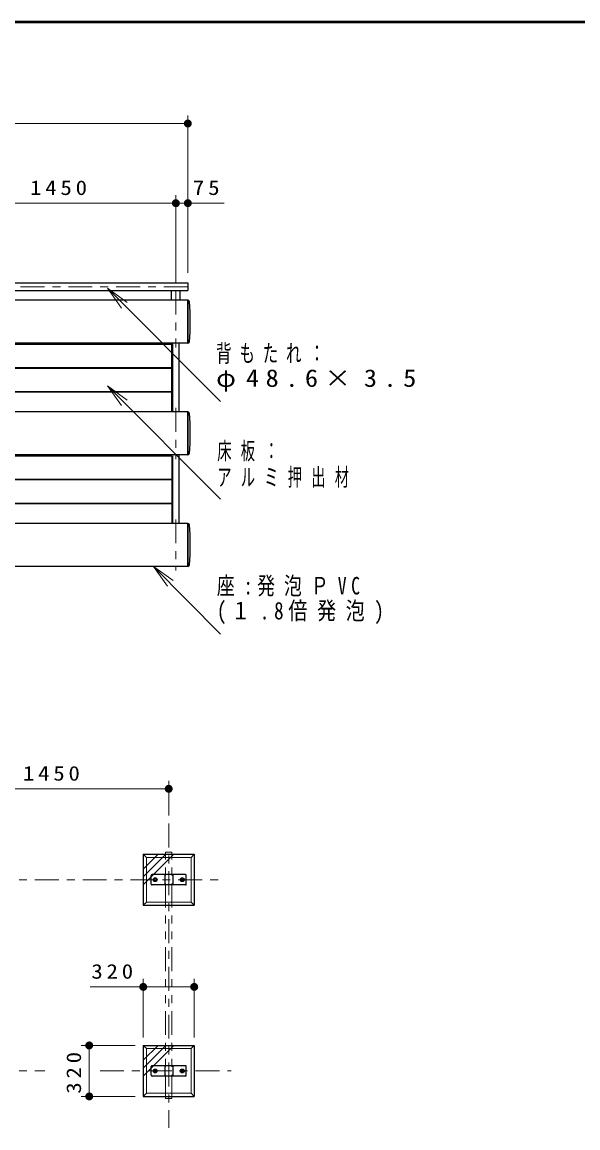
# Model space of a CAD drawing. Units: millimetres on the paper, scale 1:50. Extents: x -385 to 0, y 0 to 267.
# Drawn here: x -271.2 to -201.4, y 128.2 to 267 of the extents above; entities that cross this region are included whole.
import ezdxf

# ---------------------------------------------------------------- set-up
doc = ezdxf.new("R2010")
doc.units = ezdxf.units.MM
doc.linetypes.add('USER2', pattern=[6, 3, -1, 1, -1])
doc.linetypes.add('USER3', pattern=[8, 3, -1, 1, -1, 1, -1])
doc.layers.add('LY_1', color=7, linetype='Continuous', lineweight=13)
doc.layers.add('LY_2', color=7, linetype='Continuous', lineweight=13)
doc.styles.add('ＭＳ ゴシック', font='')
doc.styles.get('ＭＳ ゴシック').set_extended_font_data('MS Gothic')

# ---------------------------------------------------------------- blocks, each defined once
blk = doc.blocks.new('filled_dot')
at = {"color": 0, "linetype": 'Continuous', "lineweight": -2, "const_width": 1.25}
blk.add_lwpolyline([(-0.625, 0, 1), (0.625, 0, 1)], format="xyb", close=True, dxfattribs=at)
blk = doc.blocks.new('open_arrow')
at = {"color": 0, "linetype": 'Continuous', "lineweight": -2}
blk.add_lwpolyline([(7.5, 1.25), (0, 0), (7.5, -1.25)], dxfattribs=at)

msp = doc.modelspace()

# ---------------------------------------------------------------- linework, layer by layer
at = {"layer": 'LY_1'}
for p, q in [((-340.424, 254.27), (-250.424, 254.27)), ((-250.424, 235.547), (-250.424, 255.27)), ((-251.924, 234.3), (-251.924, 245.27)), ((-280.924, 244.27), (-251.924, 244.27)), ((-251.924, 244.27), (-245.87, 244.27)), ((-260.518, 233.585), (-246.314, 219.37)), ((-260.518, 221.331), (-246.314, 207.116)), ((-254.72, 198.684), (-246.314, 190.182)), ((-281.824, 170.758), (-252.824, 170.758)), ((-252.824, 167.402), (-252.824, 171.758)), ((-256.024, 159.697), (-253.174, 162.547)), ((-256.024, 160.687), (-254.164, 162.547)), ((-256.024, 158.707), (-252.184, 162.547)), ((-255.624, 162.147), (-256.024, 162.547)), ((-250.024, 162.147), (-249.624, 162.547)), ((-255.624, 162.147), (-250.024, 162.147)), ((-255.624, 162.147), (-255.624, 156.547)), ((-250.024, 162.147), (-250.024, 156.547)), ((-255.624, 156.547), (-256.024, 156.147)), ((-255.624, 156.547), (-250.024, 156.547)), ((-249.624, 156.147), (-250.024, 156.547)), ((-262.691, 145.895), (-249.624, 145.895)), ((-256.024, 139.547), (-256.024, 146.895)), ((-249.624, 139.547), (-249.624, 146.895)), ((-257.024, 138.547), (-263.809, 138.547)), ((-262.809, 132.147), (-262.809, 138.547)), ((-256.024, 135.697), (-253.174, 138.547)), ((-256.024, 136.687), (-254.164, 138.547)), ((-256.024, 134.707), (-252.184, 138.547)), ((-255.624, 138.147), (-256.024, 138.547)), ((-255.624, 138.147), (-250.024, 138.147)), ((-255.624, 138.147), (-255.624, 132.547)), ((-250.024, 138.147), (-249.624, 138.547)), ((-250.024, 138.147), (-250.024, 132.547)), ((-257.024, 132.147), (-263.809, 132.147)), ((-255.624, 132.547), (-256.024, 132.147)), ((-255.624, 132.547), (-250.024, 132.547)), ((-249.624, 132.147), (-250.024, 132.547))]:
    msp.add_line(p, q, dxfattribs=at)
at = {"layer": 'LY_1', "lineweight": 25}
for p, q in [((-295.424, 234.27), (-250.424, 234.27)), ((-295.424, 233.298), (-250.424, 233.298)), ((-252.474, 232.084), (-252.474, 233.298)), ((-251.374, 232.084), (-251.374, 233.298)), ((-250.424, 234.27), (-250.424, 233.298)), ((-250.424, 232.084), (-250.424, 226.684)), ((-252.424, 218.084), (-252.424, 226.684)), ((-251.524, 218.084), (-251.524, 226.684)), ((-250.424, 218.084), (-250.424, 212.684)), ((-251.524, 204.084), (-251.524, 212.684)), ((-250.424, 204.084), (-250.424, 198.684)), ((-256.024, 162.547), (-256.024, 156.147)), ((-256.024, 162.547), (-249.624, 162.547)), ((-249.624, 162.547), (-249.624, 156.147)), ((-255.024, 158.797), (-255.024, 159.897)), ((-250.724, 159.997), (-254.924, 159.997)), ((-253.324, 159.997), (-253.324, 158.697)), ((-252.324, 159.997), (-252.324, 158.697)), ((-250.624, 158.797), (-250.624, 159.897)), ((-250.724, 158.697), (-254.924, 158.697)), ((-254.744, 159.347), (-254.634, 159.537)), ((-254.634, 159.157), (-254.744, 159.347)), ((-254.634, 159.537), (-254.414, 159.537)), ((-254.414, 159.157), (-254.634, 159.157)), ((-254.414, 159.537), (-254.305, 159.347)), ((-254.305, 159.347), (-254.414, 159.157)), ((-251.344, 159.347), (-251.234, 159.537)), ((-251.234, 159.157), (-251.344, 159.347)), ((-251.234, 159.537), (-251.014, 159.537)), ((-251.014, 159.157), (-251.234, 159.157)), ((-251.014, 159.537), (-250.905, 159.347)), ((-250.905, 159.347), (-251.014, 159.157)), ((-256.024, 156.147), (-249.624, 156.147)), ((-256.024, 138.547), (-256.024, 132.147)), ((-256.024, 138.547), (-249.624, 138.547)), ((-249.624, 138.547), (-249.624, 132.147)), ((-255.024, 134.797), (-255.024, 135.897)), ((-250.724, 135.997), (-254.924, 135.997)), ((-250.724, 134.697), (-254.924, 134.697)), ((-254.744, 135.347), (-254.634, 135.537)), ((-254.634, 135.157), (-254.744, 135.347)), ((-254.634, 135.537), (-254.414, 135.537)), ((-254.414, 135.157), (-254.634, 135.157)), ((-254.414, 135.537), (-254.305, 135.347)), ((-254.305, 135.347), (-254.414, 135.157)), ((-253.324, 135.997), (-253.324, 134.697)), ((-252.324, 135.997), (-252.324, 134.697)), ((-251.344, 135.347), (-251.234, 135.537)), ((-251.234, 135.157), (-251.344, 135.347)), ((-251.234, 135.537), (-251.014, 135.537)), ((-251.014, 135.157), (-251.234, 135.157)), ((-251.014, 135.537), (-250.905, 135.347)), ((-250.905, 135.347), (-251.014, 135.157)), ((-250.624, 134.797), (-250.624, 135.897)), ((-256.024, 132.147), (-249.624, 132.147))]:
    msp.add_line(p, q, dxfattribs=at)
at = {"layer": 'LY_1', "linetype": 'USER2'}
for p, q in [((-295.424, 233.784), (-249.591, 233.784)), ((-251.924, 233.3), (-251.924, 226.15)), ((-251.924, 218.582), (-251.924, 212.15)), ((-251.924, 204.582), (-251.924, 198.15)), ((-252.824, 166.402), (-252.824, 128.198)), ((-347.626, 159.347), (-245.77, 159.347)), ((-347.626, 135.347), (-268.365, 135.347)), ((-261.451, 135.347), (-244.97, 135.347))]:
    msp.add_line(p, q, dxfattribs=at)
at = {"layer": 'LY_1', "color": 4, "lineweight": 25}
for p, q in [((-250.424, 232.084), (-295.424, 232.084)), ((-250.424, 226.684), (-250.424, 232.084)), ((-250.424, 226.684), (-295.424, 226.684)), ((-250.424, 218.084), (-295.424, 218.084)), ((-250.424, 212.684), (-250.424, 218.084)), ((-250.424, 212.684), (-295.424, 212.684)), ((-250.424, 204.084), (-295.424, 204.084)), ((-250.424, 198.684), (-250.424, 204.084)), ((-250.424, 198.684), (-295.424, 198.684))]:
    msp.add_line(p, q, dxfattribs=at)
at = {"layer": 'LY_1', "color": 40}
for p, q in [((-266.424, 226.634), (-280.424, 226.634)), ((-266.424, 226.534), (-280.424, 226.534)), ((-266.424, 226.634), (-252.424, 226.634)), ((-266.424, 226.534), (-252.424, 226.534)), ((-252.424, 226.634), (-252.424, 226.684)), ((-252.424, 223.634), (-252.424, 226.534)), ((-266.424, 223.634), (-280.424, 223.634)), ((-266.424, 223.534), (-280.424, 223.534)), ((-266.424, 223.634), (-252.424, 223.634)), ((-266.424, 223.534), (-252.424, 223.534)), ((-252.424, 220.634), (-252.424, 223.534)), ((-266.424, 220.634), (-280.424, 220.634)), ((-266.424, 220.534), (-280.424, 220.534)), ((-266.424, 220.634), (-252.424, 220.634)), ((-266.424, 220.534), (-252.424, 220.534)), ((-252.424, 218.104), (-252.424, 220.534)), ((-266.424, 212.634), (-280.424, 212.634)), ((-266.424, 212.534), (-280.424, 212.534)), ((-266.424, 212.634), (-252.424, 212.634)), ((-266.424, 212.534), (-252.424, 212.534)), ((-252.424, 212.634), (-252.424, 212.684)), ((-252.424, 209.634), (-252.424, 212.534)), ((-266.424, 209.634), (-280.424, 209.634)), ((-266.424, 209.634), (-252.424, 209.634)), ((-266.424, 209.534), (-280.424, 209.534)), ((-266.424, 209.534), (-252.424, 209.534)), ((-252.424, 206.634), (-252.424, 209.534)), ((-266.424, 206.634), (-280.424, 206.634)), ((-266.424, 206.534), (-280.424, 206.534)), ((-266.424, 206.634), (-252.424, 206.634)), ((-266.424, 206.534), (-252.424, 206.534)), ((-252.424, 204.104), (-252.424, 206.534))]:
    msp.add_line(p, q, dxfattribs=at)
at = {"layer": 'LY_1', "color": 2}
for p, q in [((-252.474, 218.084), (-252.474, 226.684)), ((-252.324, 218.084), (-252.324, 226.684)), ((-252.324, 204.084), (-252.324, 212.684))]:
    msp.add_line(p, q, dxfattribs=at)
at = {"layer": 'LY_1', "linetype": 'USER3'}
for p, q in [((-252.424, 162.827), (-253.224, 162.827)), ((-253.224, 131.867), (-253.224, 162.827)), ((-252.424, 131.867), (-252.424, 162.827)), ((-252.424, 131.867), (-253.224, 131.867))]:
    msp.add_line(p, q, dxfattribs=at)
at = {"layer": 'LY_1', "lineweight": 25}
for centre, radius in [((-254.524, 159.347), 0.24), ((-254.524, 159.347), 0.19), ((-254.524, 159.347), 0.12), ((-251.124, 159.347), 0.24), ((-251.124, 159.347), 0.19), ((-251.124, 159.347), 0.12), ((-254.524, 135.347), 0.24), ((-254.524, 135.347), 0.19), ((-254.524, 135.347), 0.12), ((-251.124, 135.347), 0.24), ((-251.124, 135.347), 0.19), ((-251.124, 135.347), 0.12)]:
    msp.add_circle(centre, radius, dxfattribs=at)
for centre, radius, start, end in [((-250.424, 231.884), 0.2, 0, 90), ((-281.624, 229.384), 31.5, 355.41878, 4.58122), ((-250.424, 226.884), 0.2, 270, 0), ((-250.424, 217.884), 0.2, 0, 90), ((-281.624, 215.384), 31.5, 355.41878, 4.58122), ((-250.424, 212.884), 0.2, 270, 0), ((-250.424, 203.884), 0.2, 0, 90), ((-281.624, 201.384), 31.5, 355.41878, 4.58122), ((-250.424, 198.884), 0.2, 270, 0), ((-254.924, 159.897), 0.1, 90, 180), ((-250.724, 159.897), 0.1, 0, 90), ((-254.924, 158.797), 0.1, 180, 270), ((-250.724, 158.797), 0.1, 270, 0), ((-254.924, 135.897), 0.1, 90, 180), ((-254.924, 134.797), 0.1, 180, 270), ((-250.724, 135.897), 0.1, 0, 90), ((-250.724, 134.797), 0.1, 270, 0)]:
    msp.add_arc(centre, radius, start, end, dxfattribs=at)
at = {"layer": 'LY_2', "lineweight": 50}
msp.add_line((0, 267), (-385, 267), dxfattribs=at)

# ---------------------------------------------------------------- block references
at = {"layer": 'LY_1', "xscale": 0.4, "yscale": 0.4}
for name, p, rotation in [('filled_dot', (-250.424, 254.27), 180), ('filled_dot', (-251.924, 244.27), 180), ('filled_dot', (-250.424, 244.27), 180), ('open_arrow', (-260.518, 233.585), 315), ('open_arrow', (-260.518, 221.331), 315), ('open_arrow', (-254.72, 198.684), 314.7), ('filled_dot', (-252.824, 170.758), 180), ('filled_dot', (-249.624, 145.895), 180), ('filled_dot', (-262.809, 138.547), 270), ('filled_dot', (-262.809, 132.147), 90)]:
    msp.add_blockref(name, p, dxfattribs=dict(at, rotation=rotation))
for p in [(-251.924, 244.27), (-256.024, 145.895)]:
    msp.add_blockref('filled_dot', p, dxfattribs=at)

# ---------------------------------------------------------------- texts
at = {"layer": 'LY_1', "style": 'ＭＳ ゴシック'}
for s, insert, char_height, attachment_point in [('\\T1.33;\\W1.15;1450', (-266.424, 245.27), 1.833, 8), ('\\T1.34;\\W1.15;75', (-247.87, 245.27), 1.833, 8), ('\\T1.5;\\W0.65;背もたれ：', (-246.876, 225.32), 2.199, 4), ('\\T1.5;\\W1.1;φ48.6×3.5', (-246.876, 222.02), 2.199, 4), ('\\T1.64;\\W0.6;床板：', (-246.731, 213.066), 2.199, 4), ('\\T1.64;\\W0.6;アルミ押出材', (-246.731, 209.766), 2.199, 4), ('\\T1.5;\\W0.75;座:発泡ＰVC', (-246.783, 196.132), 2.199, 4), ('\\T1.5;\\W0.8;(１.8倍発泡)', (-246.783, 192.832), 2.199, 4), ('\\T1.33;\\W1.15;1450', (-267.324, 171.758), 1.833, 8), ('\\T1.33;\\W1.15;320', (-259.681, 146.895), 1.833, 8)]:
    msp.add_mtext(s, dxfattribs=dict(at, insert=insert, char_height=char_height, attachment_point=attachment_point))
at = {"layer": 'LY_1', "insert": (-263.809, 135.347), "char_height": 1.833, "attachment_point": 8, "rotation": 90, "style": 'ＭＳ ゴシック'}
msp.add_mtext('\\T1.33;\\W1.15;320', dxfattribs=at)

doc.saveas('drawing.dxf')
